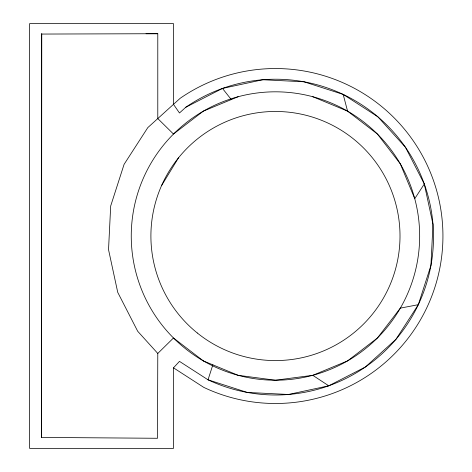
<?xml version="1.0" encoding="UTF-8"?>
<svg xmlns="http://www.w3.org/2000/svg" width="472" height="472" viewBox="0 0 472 472"><rect width="100%" height="100%" fill="white"/><g stroke="black" fill="none" stroke-linecap="round" stroke-linejoin="round"><path stroke-width="0.71" d="M41.489 437.42L41.766 33.707L41.489 34.061L41.489 437.42L157.506 438.281L157.784 353.445L137.7 331.267L117.74 292.369L108.53 249.629L110.696 205.963L124.089 164.345L147.801 127.611L180.21 98.264A167.477 167.477 0 0 1 442.382 222.406A167.477 167.477 0 0 1 203.78 387.382L173.489 367.83L179.472 361.381L208.034 379.812L247.269 392.438L288.439 394.48L328.73 385.801L365.405 366.986L395.955 339.315L418.31 304.688L430.936 265.453L432.977 224.283L424.293 183.992L405.477 147.317L377.812 116.767L343.179 94.412L303.944 81.786L262.774 79.744L222.483 88.429L185.809 107.244L179.472 112.979L173.489 104.347L173.489 23.6L29.618 23.6L29.618 448.4L173.489 448.4L173.489 367.83M212.854 364.838L208.034 379.812A157.89 157.89 0 0 0 432.977 224.283A157.89 157.89 0 0 0 185.809 107.244M161.56 185.602L178.493 157.843M424.293 183.992L414.746 198.694L400.344 163.914L377.423 134.048L347.557 111.132L312.777 96.725M157.784 353.445L173.489 337.987L203.355 360.903L238.13 375.311L275.453 380.226L312.777 375.311L347.557 360.903L377.423 337.987L400.344 308.122L418.31 304.688M238.13 96.725L203.355 111.132L173.489 134.048L157.784 118.566L157.784 33.713L146.037 33.713M41.489 34.061L157.784 33.713M312.777 375.311L328.73 385.801M222.483 88.429L231.28 99.562M343.179 94.412L347.557 111.132M197.278 332.984A124.555 124.555 0 0 0 398.516 255.24A124.555 124.555 0 0 0 230.572 119.835A124.555 124.555 0 0 0 197.278 332.984M203.355 360.903A144.208 144.208 0 0 0 419.661 236.018A144.208 144.208 0 0 0 203.355 111.132A144.208 144.208 0 0 0 203.355 360.903"/></g></svg>
